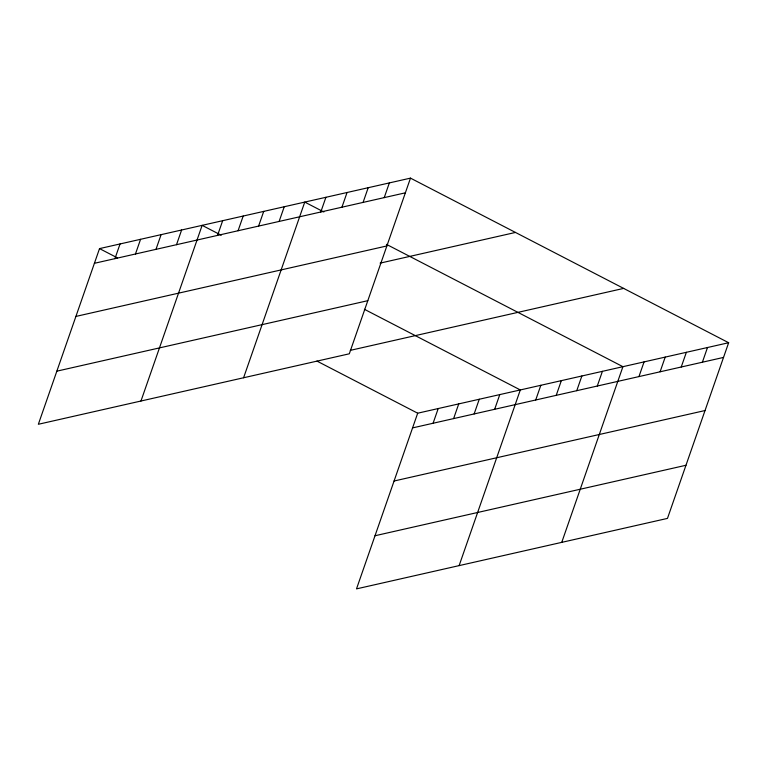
<?xml version="1.0" encoding="UTF-8"?>
<svg xmlns="http://www.w3.org/2000/svg" width="767" height="767" viewBox="0 0 767 767"><rect width="100%" height="100%" fill="white"/><g stroke="black" fill="none" stroke-linecap="round" stroke-linejoin="round"><path stroke-width="1.15" d="M410.489 178.126L99.528 248.604L38.35 424.276L349.311 353.798L410.489 178.126L728.65 342.724L667.472 518.396L356.511 588.874L417.689 413.202L728.65 342.724M114.935 258.652L120.045 243.954M135.452 254.002L140.572 239.304M155.979 249.352L161.099 234.654M176.506 244.702L181.616 230.004M140.965 401.026L202.143 225.354L221.232 235.229M217.55 235.392L222.67 220.695M238.077 230.742L243.187 216.045M258.594 226.092L263.714 211.395M279.121 221.442L284.241 206.745M243.59 377.767L304.758 202.095L323.856 211.97M320.788 211.999L325.908 197.301M341.938 207.205L347.058 192.507M363.079 202.411L368.198 187.714M384.229 197.618L389.348 182.92M433.087 423.25L438.206 408.552M453.613 418.59L458.733 403.893M474.14 413.94L479.26 399.243M494.657 409.29L499.777 394.593M459.126 565.615L520.304 389.943L364.402 309.293M535.711 399.99L540.831 385.293M556.228 395.331L561.348 380.633M576.755 390.681L581.875 375.983M597.282 386.031L602.402 371.333M561.751 542.355L622.919 366.684L386.424 244.337M638.949 376.587L644.069 361.89M660.099 371.794L665.21 357.096M681.24 367L686.36 352.302M702.39 362.206L707.5 347.509M94.408 263.302L405.369 192.824M75.904 316.426L386.875 245.948M380.106 263.129L515.482 232.439M56.844 371.161L367.815 300.683M350.318 350.356L623.657 288.402M412.569 427.9L723.53 357.422M394.065 481.014L705.036 410.537M375.005 535.749L685.976 465.272M99.528 248.604L117.552 257.933M316.934 361.075L417.689 413.202"/></g></svg>
